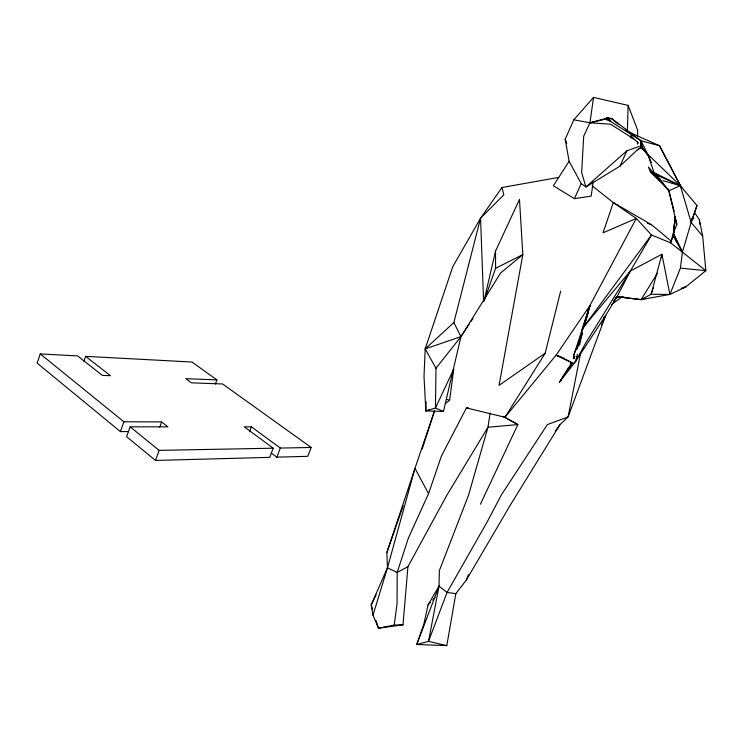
<?xml version="1.0" encoding="UTF-8"?>
<svg xmlns="http://www.w3.org/2000/svg" width="743" height="743" viewBox="0 0 743 743"><rect width="100%" height="100%" fill="white"/><g stroke="black" fill="none" stroke-linecap="round" stroke-linejoin="round"><path stroke-width="1.11" d="M615.232 298.147L617.061 296.726L641.144 299.624L669.917 294.423L680.402 268.112L682.408 252.128L691.166 222.436L696.971 205.523L680.356 185.713L640.819 147.541L641.051 140.817L611.786 118.611L607.477 118.035L589.923 122.799L573.81 119.79L565.191 139.182L569.101 161.25L581.212 183.586L585.893 186.976L619.922 166.191L637.355 149.882L641.813 146.715L649.809 158.018M558.699 177.401L501.934 187.524L480.563 218.21L452.738 266.746L425.191 348.885L435.974 368.259L435.463 408.028L443.469 411.446L460.957 336.625L500.624 272.969L522.831 254.635L519.478 199.393L495.516 251.19L483.888 301.286M637.448 144.114L637.494 141.802M637.596 136.034L637.689 130.266L628.123 105.413L593.564 97.389L573.81 119.79M592.087 185.824L613.319 202.56L636.287 218.433L651.518 234.974L630.324 271.046L617.061 296.726L605.703 315.376L568.098 416.934L559.953 424.69L510.376 504.98L466.325 580.042L455.84 593.648L447.045 592.468L439.039 586.116L428.042 604.951L423.984 623.637L416.749 644.497L428.516 641.358L439.039 586.116L439.345 570.67L468.545 495.182L487.965 427.244L490.129 412.987M628.123 105.413L627.38 131.362L625.634 129.979M443.469 411.446L425.832 410.888L426.12 401.684M682.028 188.527L659.524 145.739L641.051 140.817L640.819 147.541L641.646 147.123L641.831 145.786L641.051 140.817L610.505 121.341L605.266 119.196L589.923 122.799L583.701 136.192L581.648 172.534L585.893 186.976L626.897 150.773L638.794 146.585M501.934 187.524L503.838 194.861L480.563 218.21L453.852 322.573L425.191 348.885L424.012 376.432L425.832 410.888L429.175 410.025M613.421 301.231L617.061 296.726L641.144 299.624L651.137 294.265L669.917 294.423L685.65 287.058L705.85 270.684L682.408 252.128L673.149 236.051L674.254 228.918M674.514 225.593L675.201 216.705L673.372 235.596L670.613 242.85L682.408 252.128L673.353 233.478L676.817 224.367L676.046 219.984M434.516 410.721L414.984 468.331L387.456 567.819L371.175 604.941L372.995 615.167L378.456 628.207L402.994 624.835L407.935 566.677L446.822 495.275L487.965 427.244L517.871 424.569L480.424 504.172M673.372 235.596L675.183 216.715L673.149 236.051M573.308 358.72L573.642 355.637L589.858 305.624L636.287 218.433L603.047 232.81L613.319 202.56L651.611 224.785L671.635 241.503M674.17 211.281L668.858 190.765L659.459 180.744L659.7 178.812L654.044 172.636L648.082 155.046L641.051 140.817M445.577 403.384L449.617 400.273L453.769 369.039L435.463 408.028L425.832 410.888M376.023 620.451L378.456 628.207L394.208 625.077L397.068 603.734L397.171 572.454L408.306 538.266L428.553 493.658L441.388 456.137L466.418 407.926L468.722 408.093M638.627 143.074L633.835 139.006L610.523 124.174L589.923 122.799L593.564 97.389M593.183 181.951L591.149 196.133L574.423 198.669L553.396 185.759L569.101 161.25M661.335 257.7L661.911 254.273L630.324 271.046L583.877 326.66L581.528 331.629L589.858 305.624L556.154 355.108L504.971 417.269L466.418 407.926M439.039 586.116L416.749 644.497L446.794 645.611L455.84 593.648M580.534 353.334L568.098 416.934L547.377 424.578L501.46 494.754L487.389 521.512L447.045 592.468L428.516 641.358L446.794 645.611M589.19 309.032L589.858 305.624L583.199 328.852M577.45 354.225L575.89 360.977L559.423 382.264L564.708 373.748M579.531 345.216L582.401 332.836M502.732 416.303L517.871 424.569L504.971 417.269L545.158 353.25L560.677 291.098M577.005 356.547L575.89 360.977L573.512 363.55L556.154 355.108L564.569 358.451M586.227 320.019L589.858 305.624L584.156 326.279M572.472 362.77L568.971 369.531L571.748 362.398L569.983 365.231M673.353 233.478L670.613 242.85L651.518 234.974L583.877 326.66M372.995 615.167L387.456 567.819L386.88 552.411L414.984 468.331L428.553 493.658M573.995 358.507L574.683 356.306M576.726 349.721L582.178 332.149M574.014 358.572L574.701 356.426M577.469 347.826L582.317 332.79M422.191 449.078L434.627 410.777M83.931 361.302L85.631 356.352L110.428 375.698L102.376 375.382L77.606 355.925L40.243 353.937L37.15 363.151L120.403 431.599L128.418 431.562M653.348 287.727L651.137 294.265L661.911 254.273L669.917 294.423M680.402 268.112L705.85 270.684L702.674 236.153L691.166 222.436L696.971 205.523M386.88 552.411L403.217 505.788M484.38 300.265L495.581 268.297L495.516 251.19M120.403 431.599L123.877 421.773L40.243 353.937M123.877 421.773L161.621 421.913L167.89 426.835L130.127 426.844L126.626 436.717L155.501 460.446L269.728 457.354L273.21 448.196L244.261 426.826L251.385 426.826L280.315 448.057L311.196 447.472L307.769 456.323L276.842 457.159L271.26 453.016M159.708 427.216L161.621 421.913M155.501 460.446L159.141 450.369L273.21 448.196M215.377 384.057L216.91 379.896L191.973 362.027L85.631 356.352M249.518 431.785L251.385 426.826M573.642 355.637L582.271 332.753M276.842 457.159L280.315 448.057M568.971 369.531L571.748 362.398M466.325 580.042L468.452 574.683M601.468 324.849L605.703 315.376L603.455 317.995M574.423 198.669L581.212 183.586M619.922 166.191L626.897 150.773M376.088 594.911L371.175 604.941L372.559 609.371M657.425 273.201L641.144 299.624L645.593 298.37M565.878 371.853L568.813 367.126M630.324 271.046L585.976 342.477L575.89 360.977L605.703 315.376M559.423 382.264L572.435 362.612M469.139 324.264L460.957 336.625L435.974 368.259M471.034 321.413L472.919 318.561M555.197 431.246L559.953 424.69M428.042 604.951L430.364 602.499M432.686 600.047L434.999 597.595M605.266 119.196L606.901 117.97L611.786 118.611L605.266 119.196L607.663 118.369L611.786 118.611M611.415 304.611L621.705 297.116L623.981 296.754M545.158 353.25L499.064 385.348L522.831 254.635L495.581 268.297M642.426 147.569L641.813 146.715L640.819 147.541L639.881 146.204L641.831 145.786L642.426 147.569L648.082 155.046L651.314 162.466M637.355 149.882L641.906 147.151M407.935 566.677L397.171 572.454L387.456 567.819M659.7 178.812L668.858 190.765L680.356 185.713L659.524 145.739L629.451 132.291M425.191 348.885L460.957 336.625L453.852 322.573M681.201 288.321L685.65 287.058L683.365 287.42M589.923 122.799L594.456 122.158M394.208 625.077L402.994 624.835M216.91 379.896L185.787 378.67L191.471 382.84L222.584 383.964L311.196 447.472M691.714 218.461L693.906 218.841M652.391 172.989L650.404 171.967L659.459 180.744L648.49 167.036L650.404 171.967L654.044 172.636L680.356 185.713L691.166 222.436M608.796 118.508L606.901 117.97L610.505 121.341L607.663 118.369M663.025 180.679L680.356 185.713L654.388 174.02M446.311 399.288L449.617 400.273M647.246 223.225L651.611 224.785M556.154 355.108L570.708 361.906M612.585 119.577L618.678 124.425M130.127 426.844L159.141 450.369M650.404 171.967L658.697 179.416L656.385 174.122M630.965 135.607L633.835 139.006M648.082 155.046L641.005 146.306M657.258 177.623L658.697 179.416L654.044 172.636L659.459 180.744M694.891 212.981L699.377 219.798L702.674 236.153M667.706 188.778L668.858 190.765L676.817 224.367M629.999 136.238L631.048 138.189M667.827 188.731L668.858 190.765M673.817 234.472L682.408 252.128M565.191 139.182L566.686 143.288M699.377 219.798L699.841 224.312M480.563 218.21L483.591 301.249"/></g></svg>
